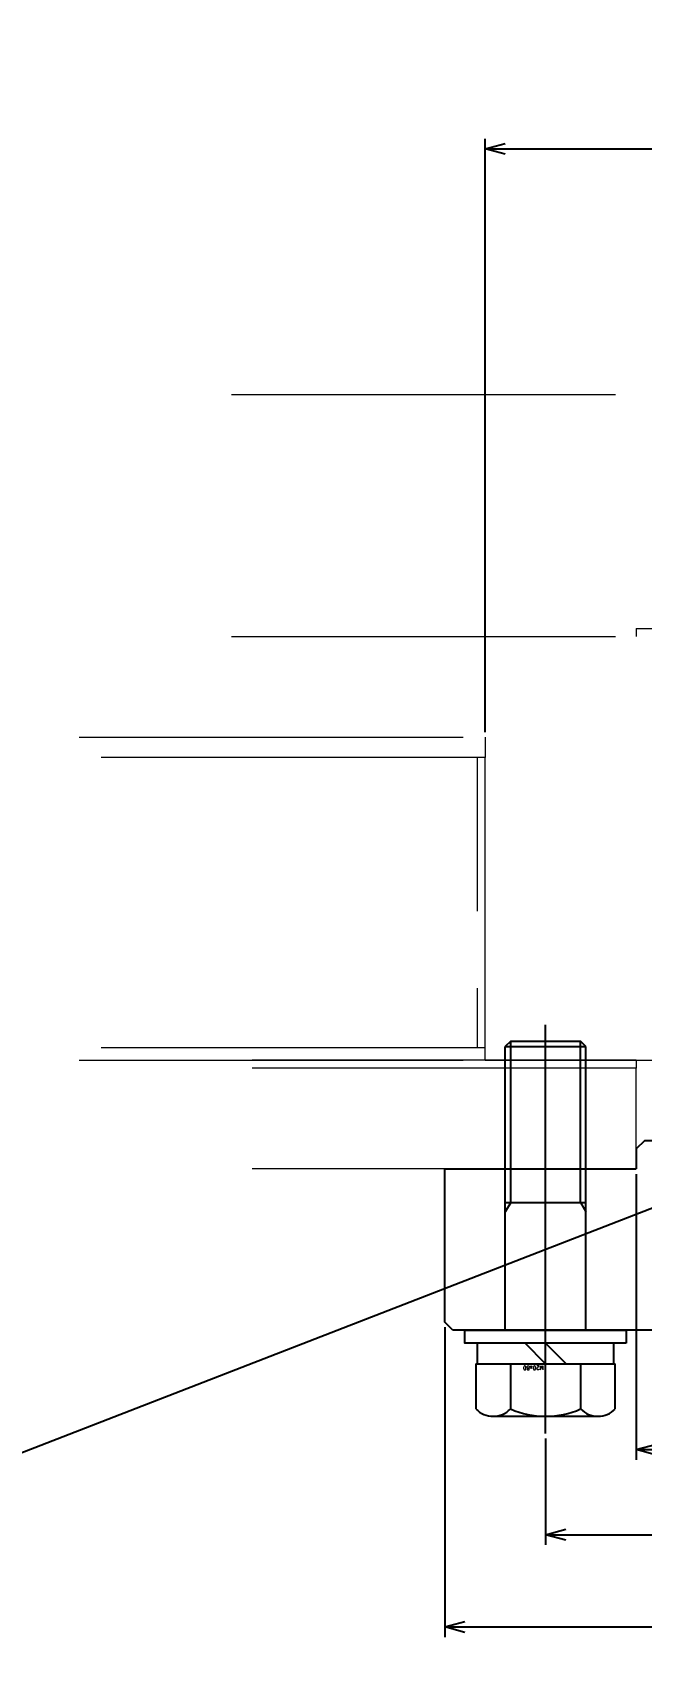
# Model space of a CAD drawing. Header units: millimetres. Extents: x -16130 to 36813, y -8099 to 27484.
# Drawn here: x -8372.3 to -8221.3, y 16843.3 to 17248.5 of the extents above; entities that cross this region are included whole.
import ezdxf

# ---------------------------------------------------------------- set-up
doc = ezdxf.new("R2010")
doc.units = ezdxf.units.MM
doc.header["$LTSCALE"] = 6
doc.header["$PDMODE"] = 99
doc.header["$PDSIZE"] = 1
for name, pattern in [('CENTER2', [28.575, 19.05, -3.175, 3.175, -3.175]), ('HIDDEN', [9.525, 6.35, -3.175]), ('PHANTOM2', [31.75, 15.875, -3.175, 3.175, -3.175, 3.175, -3.175])]:
    doc.linetypes.add(name, pattern=pattern)
for name, color, linetype, lineweight in [('04_HIDDEN', 2, 'HIDDEN', 13), ('05_CENTER', 4, 'CENTER2', 13), ('06_PHANTOM', 2, 'PHANTOM2', 13), ('08_DIM', 3, 'Continuous', 13)]:
    doc.layers.add(name, color=color, linetype=linetype, lineweight=lineweight)
doc.layers.add('10_DRAFT', color=8, linetype='Continuous', lineweight=0, plot=False)
doc.styles.add('KSS_TXT', font='txt.shx', dxfattribs={"bigfont": 'extfont2.shx'})
doc.dimstyles.new('KSS_DIM', dxfattribs={"dimtxt": 3, "dimasz": 2.5, "dimexe": 1.25, "dimexo": 0.625, "dimtad": 1, "dimdsep": 46, "dimtxsty": 'KSS_TXT', "dimblk": 'OPEN30', "dimcen": 0, "dimazin": 2, "dimtfac": 0.75, "dimtmove": 0, "dimatfit": 3, "dimldrblk": 'OPEN30', "dimfxl": 1, "dimtolj": 1, "dimarcsym": 0})

# ---------------------------------------------------------------- blocks, each defined once
blk = doc.blocks.new('_Open30')
at = {"color": 0, "linetype": 'ByBlock', "lineweight": -2}
for p, q in [((-1, 0.268), (0, 0)), ((0, 0), (-1, -0.268)), ((0, 0), (-1, 0))]:
    blk.add_line(p, q, dxfattribs=at)
blk = doc.blocks.new('*D670')
at = {"layer": '08_DIM', "color": 0, "lineweight": -2, "transparency": 16777216}
for p, q in [((-8245.05, 16900.07), (-8245.05, 16873.71)), ((-7895.05, 16900.07), (-7895.05, 16873.71)), ((-8240.05, 16876.21), (-7900.05, 16876.21))]:
    blk.add_line(p, q, dxfattribs=at)
at = {"layer": 'Defpoints', "color": 0, "transparency": 16777216}
for p in [(-8245.05, 16901.32), (-7895.05, 16901.32), (-7895.05, 16876.21)]:
    blk.add_point(p, dxfattribs=at)
at = {"layer": '08_DIM', "color": 0, "lineweight": -2, "transparency": 16777216, "xscale": 5, "yscale": 5, "zscale": 5, "rotation": 180}
blk.add_blockref('_Open30', (-8245.05, 16876.21), dxfattribs=at)
at = {"layer": '08_DIM', "color": 0, "lineweight": -2, "transparency": 16777216, "xscale": 5, "yscale": 5, "zscale": 5}
blk.add_blockref('_Open30', (-7895.05, 16876.21), dxfattribs=at)
at = {"layer": '08_DIM', "color": 0, "transparency": 16777216, "insert": (-8070.05, 16880.46), "char_height": 6, "attachment_point": 5, "style": 'KSS_TXT'}
blk.add_mtext('\\A1;350', dxfattribs=at)
blk = doc.blocks.new('*D680')
at = {"layer": '08_DIM', "color": 0, "lineweight": -2, "transparency": 16777216}
for p, q in [((-8222.55, 16965.63), (-8222.55, 16894.8)), ((-7917.55, 16965.63), (-7917.55, 16894.8)), ((-8217.55, 16897.3), (-7922.55, 16897.3))]:
    blk.add_line(p, q, dxfattribs=at)
at = {"layer": 'Defpoints', "color": 0, "transparency": 16777216}
for p in [(-8222.55, 16966.88), (-7917.55, 16966.88), (-7917.55, 16897.3)]:
    blk.add_point(p, dxfattribs=at)
at = {"layer": '08_DIM', "color": 0, "lineweight": -2, "transparency": 16777216, "xscale": 5, "yscale": 5, "zscale": 5, "rotation": 180}
blk.add_blockref('_Open30', (-8222.55, 16897.3), dxfattribs=at)
at = {"layer": '08_DIM', "color": 0, "lineweight": -2, "transparency": 16777216, "xscale": 5, "yscale": 5, "zscale": 5}
blk.add_blockref('_Open30', (-7917.55, 16897.3), dxfattribs=at)
at = {"layer": '08_DIM', "color": 0, "transparency": 16777216, "insert": (-8070.05, 16901.55), "char_height": 6, "attachment_point": 5, "style": 'KSS_TXT'}
blk.add_mtext('\\A1;305', dxfattribs=at)
blk = doc.blocks.new('*D681')
at = {"layer": '08_DIM', "color": 0, "lineweight": -2, "transparency": 16777216}
for p, q in [((-8270.05, 16927.63), (-8270.05, 16850.85)), ((-7870.05, 16927.63), (-7870.05, 16850.85)), ((-8265.05, 16853.35), (-7875.05, 16853.35))]:
    blk.add_line(p, q, dxfattribs=at)
at = {"layer": 'Defpoints', "color": 0, "transparency": 16777216}
for p in [(-8270.05, 16928.88), (-7870.05, 16928.88), (-7870.05, 16853.35)]:
    blk.add_point(p, dxfattribs=at)
at = {"layer": '08_DIM', "color": 0, "lineweight": -2, "transparency": 16777216, "xscale": 5, "yscale": 5, "zscale": 5, "rotation": 180}
blk.add_blockref('_Open30', (-8270.05, 16853.35), dxfattribs=at)
at = {"layer": '08_DIM', "color": 0, "lineweight": -2, "transparency": 16777216, "xscale": 5, "yscale": 5, "zscale": 5}
blk.add_blockref('_Open30', (-7870.05, 16853.35), dxfattribs=at)
at = {"layer": '08_DIM', "color": 0, "transparency": 16777216, "insert": (-8070.05, 16857.6), "char_height": 6, "attachment_point": 5, "style": 'KSS_TXT'}
blk.add_mtext('\\A1;400', dxfattribs=at)
blk = doc.blocks.new('A$C12673FC4_1_1')
at = {"color": 0}
for p, q in [((-82, 0), (-104, 0)), ((-104, -48), (-104, 0)), ((-82, 0), (-80, -2)), ((82, 0), (80, -2)), ((82, 0), (104, 0)), ((104, -48), (104, 0)), ((-80, -2), (-80, -66)), ((80, -2), (80, -66)), ((-150.5, -48), (-152.5, -50)), ((-98, -48), (-150.5, -48)), ((-130, -48), (-130, -95)), ((-120, -48), (-120, -95)), ((-98, -106), (-98, -48)), ((98, -48), (150.5, -48)), ((98, -106), (98, -48)), ((120, -48), (120, -95)), ((130, -48), (130, -95)), ((152.5, -50), (150.5, -48)), ((-152.5, -50), (-152.5, -55)), ((152.5, -50), (152.5, -55)), ((-200, -93), (-200, -55)), ((-200, -55), (-152.5, -55)), ((200, -55), (152.5, -55)), ((200, -93), (200, -55)), ((-80, -66), (-72, -66)), ((-64, -74), (-72, -66)), ((64, -74), (72, -66)), ((80, -66), (72, -66)), ((-64, -363.6), (-64, -74)), ((64, -363.6), (64, -74)), ((-198, -95), (-200, -93)), ((198, -95), (200, -93)), ((-98, -95), (-198, -95)), ((98, -95), (198, -95)), ((-96, -108), (-98, -106)), ((-96, -388.4), (-96, -108)), ((96, -108), (98, -106)), ((96, -210.4), (96, -108)), ((96, -210.4), (95, -210.4)), ((95, -210.4), (95, -230.4)), ((95, -230.4), (96, -230.4)), ((96, -388.4), (96, -230.4)), ((-70, -390.4), (-70, -363.6)), ((-64, -363.6), (-70, -363.6)), ((64, -363.6), (70, -363.6)), ((70, -390.4), (70, -363.6)), ((-94, -390.4), (-96, -388.4)), ((94, -390.4), (96, -388.4)), ((-94, -390.4), (-70, -390.4)), ((94, -390.4), (70, -390.4))]:
    blk.add_line(p, q, dxfattribs=at)
at = {"color": 3}
for points in [[(-104, -48), (-109, -48), (-104, -43), (-104, -43)], [(104, -48), (109, -48), (104, -43), (104, -43)], [(-98, -95), (-103, -95), (-98, -100), (-98, -100)], [(98, -95), (103, -95), (98, -100), (98, -100)]]:
    blk.add_lwpolyline(points, close=True, dxfattribs=at)
for points in [[(-98, -95), (-100.5, -95), (-100.5, -95), (-98, -95)], [(98, -95), (100.5, -95), (100.5, -95), (98, -95)]]:
    blk.add_lwpolyline(points, close=True)
at = {"layer": '04_HIDDEN'}
for p, q in [((-96, 0), (-96, -20)), ((-95, 0), (-95, -25)), ((-87, 0), (-87, -25)), ((-86, 0), (-86, -20)), ((86, 0), (86, -20)), ((87, 0), (87, -25)), ((95, 0), (95, -25)), ((96, 0), (96, -20)), ((-86, -20), (-96, -20)), ((86, -20), (96, -20)), ((-95, -25), (-91, -27.31)), ((-87, -25), (-95, -25)), ((-91, -27.31), (-87, -25)), ((87, -25), (95, -25)), ((91, -27.31), (87, -25)), ((95, -25), (91, -27.31)), ((95, -213.82), (87, -214.07)), ((87, -226.73), (87, -214.07)), ((95, -214.68), (87, -214.93)), ((64, -215.8), (87, -215.8)), ((64, -225), (87, -225)), ((95, -226.12), (87, -225.87)), ((95, -226.98), (87, -226.73)), ((-80, -363.09), (-84, -365.4)), ((-76, -365.4), (-80, -363.09)), ((76, -365.4), (80, -363.09)), ((80, -363.09), (84, -365.4)), ((-84, -390.4), (-84, -365.4)), ((-84, -365.4), (-76, -365.4)), ((-76, -390.4), (-76, -365.4)), ((76, -390.4), (76, -365.4)), ((84, -365.4), (76, -365.4)), ((84, -390.4), (84, -365.4)), ((-85, -390.4), (-85, -370.4)), ((-85, -370.4), (-75, -370.4)), ((-75, -390.4), (-75, -370.4)), ((75, -390.4), (75, -370.4)), ((85, -370.4), (75, -370.4)), ((85, -390.4), (85, -370.4))]:
    blk.add_line(p, q, dxfattribs=at)
at = {"layer": '05_CENTER'}
for p, q in [((-91, 3.39), (-91, -30.1)), ((91, 3.39), (91, -30.1)), ((-175, -104.36), (-175, -45.53)), ((-125, -98.62), (-125, -44.62)), ((125, -98.62), (125, -44.62)), ((175, -104.36), (175, -45.53)), ((59.23, -220.4), (100.25, -220.4)), ((-80, -394.84), (-80, -360.3)), ((80, -394.84), (80, -360.3))]:
    blk.add_line(p, q, dxfattribs=at)
at = {"layer": '10_DRAFT'}
for p, q in [((0, 0), (0, -390.4)), ((-3.57, -6), (3.57, -6)), ((-3.57, -55), (3.57, -55)), ((-3.57, -66), (3.57, -66)), ((-3.44, -367.6), (3.44, -367.6))]:
    blk.add_line(p, q, dxfattribs=at)
blk = doc.blocks.new('A$C47414879_1_1')
at = {"layer": '04_HIDDEN'}
blk.add_line((-192, 75), (-192, 3), dxfattribs=at)
at = {"layer": '06_PHANTOM'}
for p, q in [((-290.7, 80), (-190, 80)), ((-190, 80), (-190, 75)), ((-190, 75), (-290.7, 75)), ((-190, 3), (-190, 75)), ((-190, 3), (-290.7, 3)), ((-290.7, 0), (-190, 0)), ((-190, 0), (-190, 3))]:
    blk.add_line(p, q, dxfattribs=at)
at = {"layer": '10_DRAFT'}
blk.add_line((-190, 0), (190, 0), dxfattribs=at)
blk = doc.blocks.new('*D1682')
at = {"layer": '08_DIM', "color": 0, "lineweight": -2, "transparency": 16777216}
for p, q in [((-8260.05, 17075.13), (-8260.05, 17222.25)), ((-7880.05, 17075.13), (-7880.05, 17222.25)), ((-8255.05, 17219.75), (-7885.05, 17219.75))]:
    blk.add_line(p, q, dxfattribs=at)
at = {"layer": 'Defpoints', "color": 0, "transparency": 16777216}
for p in [(-7880.05, 17219.75), (-8260.05, 17073.88), (-7880.05, 17073.88)]:
    blk.add_point(p, dxfattribs=at)
at = {"layer": '08_DIM', "color": 0, "lineweight": -2, "transparency": 16777216, "xscale": 5, "yscale": 5, "zscale": 5, "rotation": 180}
blk.add_blockref('_Open30', (-8260.05, 17219.75), dxfattribs=at)
at = {"layer": '08_DIM', "color": 0, "lineweight": -2, "transparency": 16777216, "xscale": 5, "yscale": 5, "zscale": 5}
blk.add_blockref('_Open30', (-7880.05, 17219.75), dxfattribs=at)
at = {"layer": '08_DIM', "color": 0, "transparency": 16777216, "insert": (-8070.05, 17224), "char_height": 6, "attachment_point": 5, "style": 'KSS_TXT'}
blk.add_mtext('\\A1;380', dxfattribs=at)
blk = doc.blocks.new('A$C00F631C8_1_1')
at = {"color": 0, "linetype": 'CENTER2'}
blk.add_line((0, 25.57), (0, -75.7), dxfattribs=at)
at = {"color": 0}
for p, q in [((13, 21.3), (-13, 21.3)), ((-17.3, 19.5), (-17.3, 8.3)), ((-8.7, 8.3), (-8.7, 19.5)), ((8.7, 8.3), (8.7, 19.5)), ((17.3, 8.3), (17.3, 19.5)), ((17.3, 8.3), (-17.3, 8.3)), ((-16.9, 8.3), (-16.9, 3.2)), ((-5.1, 8.3), (0, 3.2)), ((0, 8.3), (5.1, 3.2)), ((16.9, 8.3), (16.9, 3.2)), ((-10, 0), (-10, -70.35)), ((10, 0), (10, -70.35)), ((-8.65, -31.7), (-10, -29.36)), ((10, -31.7), (-10, -31.7)), ((-8.65, -31.7), (-8.65, -71.7)), ((8.65, -31.7), (10, -29.36)), ((8.65, -31.7), (8.65, -71.7)), ((-10, -70.35), (-8.65, -71.7)), ((10, -70.35), (-10, -70.35)), ((8.65, -71.7), (-8.65, -71.7)), ((8.65, -71.7), (10, -70.35))]:
    blk.add_line(p, q, dxfattribs=at)
blk.add_lwpolyline([(-20, 3.2), (20, 3.2), (20, 0), (-20, 0)], close=True, dxfattribs=at)
for centre, radius, start, end in [((-13, 15.3), 6, 44.6, 135.4), ((0, -0.6), 21.9, 66.6, 113.4), ((13, 15.3), 6, 44.6, 135.4)]:
    blk.add_arc(centre, radius, start, end, dxfattribs=at)
at = {"layer": '10_DRAFT', "style": 'KSS_TXT'}
blk.add_text('M20x80', height=1, dxfattribs=at).set_placement((0.41, 8.83))

msp = doc.modelspace()

# ---------------------------------------------------------------- linework, layer by layer
at = {"color": 2}
msp.add_line((-1590.80397, 19526.87304), (-10784.35796, 15962.3952), dxfattribs=at)
at = {"layer": '06_PHANTOM'}
for p, q in [((-8322.98804, 17158.88448), (-7817.11937, 17158.88448)), ((-8222.5537, 17100.88448), (-8130.0537, 17100.88448)), ((-8222.5537, 17100.88448), (-8222.5537, 17098.88448)), ((-8322.98804, 17098.88448), (-7817.11937, 17098.88448)), ((-8222.5537, 16993.88448), (-8322.98804, 16993.88448)), ((-8222.5537, 16991.88448), (-8322.98804, 16991.88448)), ((-8222.5537, 16993.88448), (-8222.5537, 16991.88448)), ((-8222.5537, 16966.88448), (-8222.5537, 16991.88448)), ((-8222.5537, 16966.88448), (-8322.98804, 16966.88448))]:
    msp.add_line(p, q, dxfattribs=at)

# ---------------------------------------------------------------- block references
for name, p in [('A$C47414879_1_1', (-8070.0537, 16993.88448)), ('A$C12673FC4_1_1', (-8070.0537, 17021.88448))]:
    msp.add_blockref(name, p)
at = {"rotation": 180}
msp.add_blockref('A$C00F631C8_1_1', (-8245.0537, 16926.88448), dxfattribs=at)

# ---------------------------------------------------------------- dimensions: what is measured, and where the dimension line sits
at = {"layer": '08_DIM'}
for base, p1, p2, picture, middle in [((-7880.0537, 17219.74559), (-8260.0537, 17073.88448), (-7880.0537, 17073.88448), '*D1682', (-8070.0537, 17223.99559)), ((-7917.5537, 16897.29765), (-8222.5537, 16966.88448), (-7917.5537, 16966.88448), '*D680', (-8070.0537, 16901.55181)), ((-7870.0537, 16853.3462), (-8270.0537, 16928.88448), (-7870.0537, 16928.88448), '*D681', (-8070.0537, 16857.5962)), ((-7895.0537, 16876.20755), (-8245.0537, 16901.31803), (-7895.0537, 16901.31803), '*D670', (-8070.0537, 16880.46172))]:
    dim = msp.add_linear_dim(base=base, p1=p1, p2=p2, dimstyle='KSS_DIM', override={"dimscale": 2}, dxfattribs=at)
    dim.commit()
    dim.dimension.update_dxf_attribs({"geometry": picture, "text_midpoint": middle})

doc.saveas('drawing.dxf')
